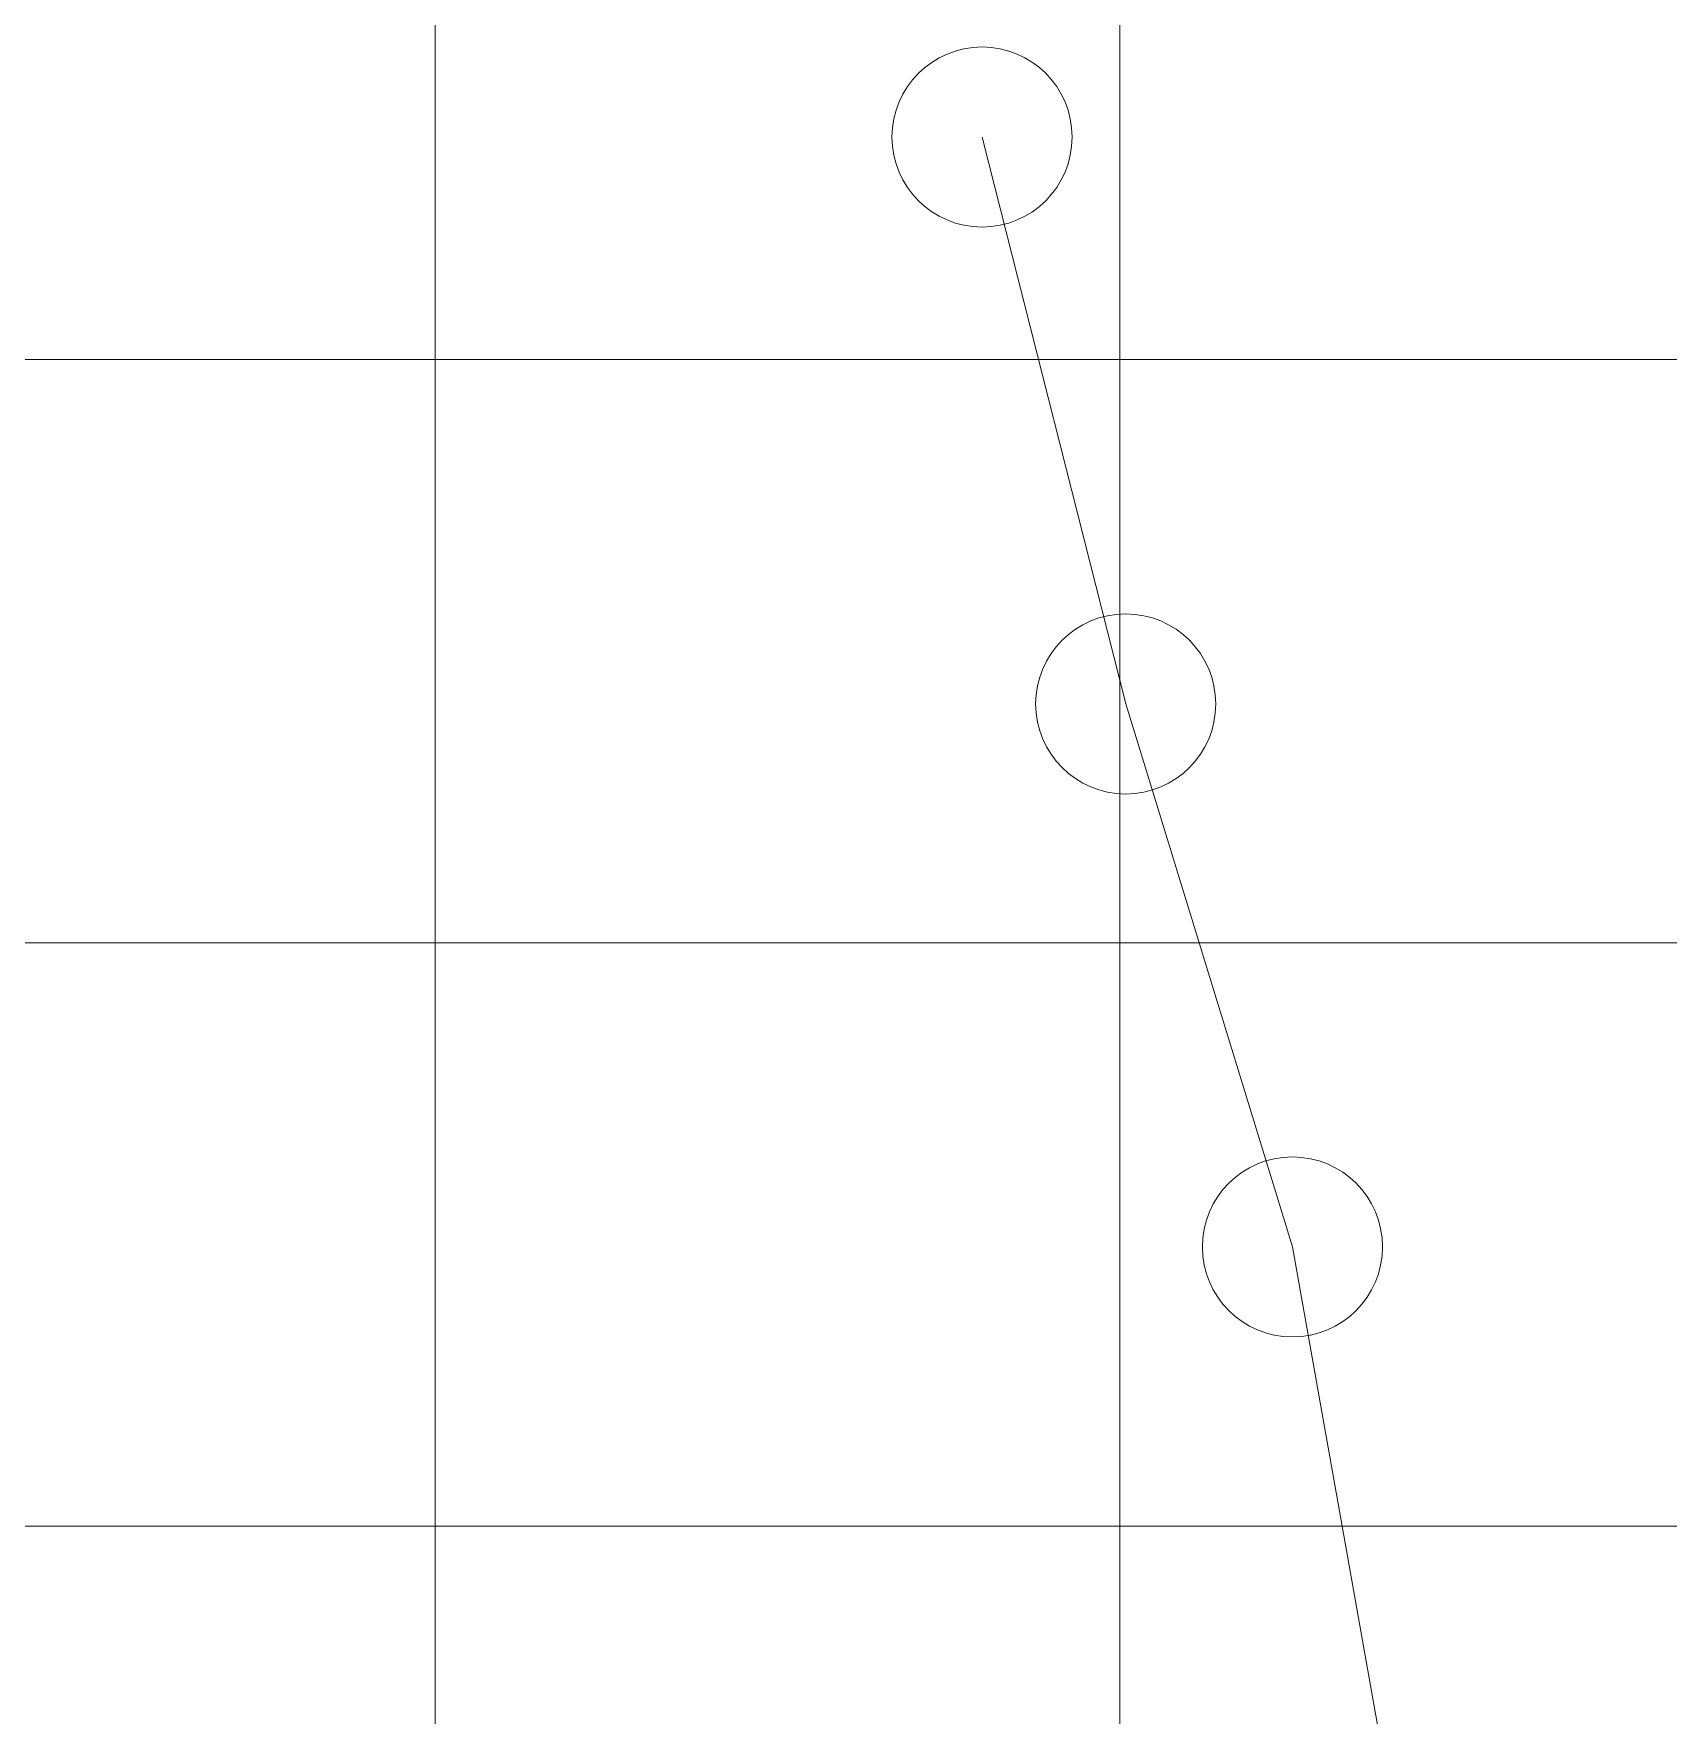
# Model space of a CAD drawing. Header units: inches. Extents: x -211412 to -11687, y -5 to 7052.
# Drawn here: x -210188.27 to -210167.38, y 6801.86 to 6823.36 of the extents above; entities that cross this region are included whole.
import ezdxf

# ---------------------------------------------------------------- set-up
doc = ezdxf.new("R2010")
doc.units = ezdxf.units.IN
doc.header["$MEASUREMENT"] = 0
doc.layers.get('0').update_dxf_attribs({"lineweight": 0})

msp = doc.modelspace()

# ---------------------------------------------------------------- linework, layer by layer
at = {"color": 7}
for p, q in [((-210183.139, 6845.162), (-210183.139, 6672.545)), ((-210174.387, 6845.162), (-210174.387, 6672.545)), ((-210311.805, 6804.28), (-210043.11, 6804.28))]:
    msp.add_line(p, q, dxfattribs=at)
for p, q in [((-210176.148, 6822.035), (-210174.312, 6814.788)), ((-210311.805, 6819.193), (-210043.131, 6819.193)), ((-210174.312, 6814.788), (-210172.182, 6807.848)), ((-210311.805, 6811.736), (-210043.131, 6811.736)), ((-210172.182, 6807.848), (-210170.682, 6799.417))]:
    msp.add_line(p, q)
for centre in [(-210176.148, 6822.035), (-210174.312, 6814.788), (-210172.182, 6807.848)]:
    msp.add_circle(centre, 1.151, dxfattribs=at)

doc.saveas('drawing.dxf')
